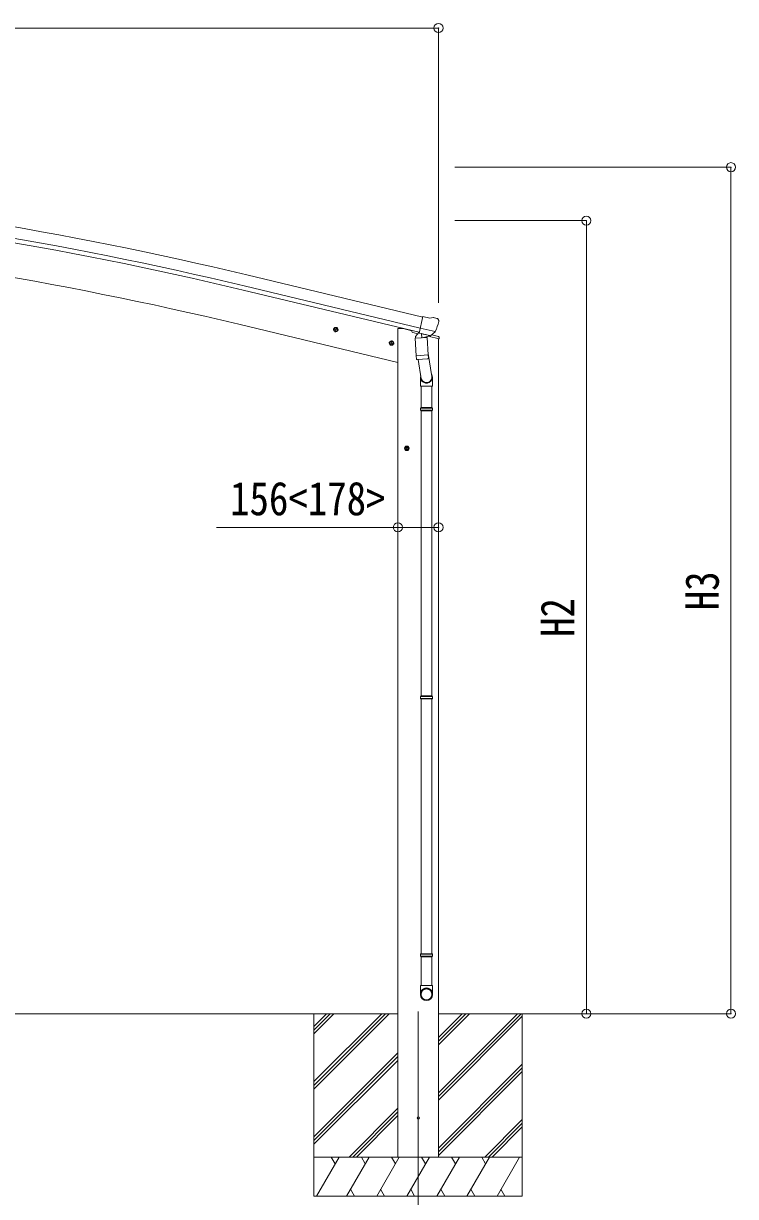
# Model space of a CAD drawing. Units: millimetres at full size, sheet at 1:35; details may follow other scales. Extents: x -9783 to 9892, y -6828 to 6752.
# Drawn here: x -1695 to 1038, y -1971 to 2533 of the extents above; entities that cross this region are included whole.
import ezdxf
from ezdxf.enums import TextEntityAlignment as Align

# ---------------------------------------------------------------- set-up
doc = ezdxf.new("R2010")
doc.units = ezdxf.units.MM
doc.header["$LTSCALE"] = 35
doc.header["$PDMODE"] = 32
doc.header["$PDSIZE"] = 35
for name, color, linetype, lineweight in [('0-0_0', 7, 'Continuous', 9), ('0-1_本体', 4, 'Continuous', 9), ('0-2_部品', 7, 'Continuous', 9), ('0-8_PARTS2', 2, 'Continuous', 9), ('0-A_寸法', 6, 'Continuous', 9)]:
    doc.layers.add(name, color=color, linetype=linetype, lineweight=lineweight)
doc.styles.add('ＭＳ ゴシック', font='')
doc.styles.get('ＭＳ ゴシック').set_extended_font_data('MS Gothic')

msp = doc.modelspace()

# ---------------------------------------------------------------- linework, layer by layer
at = {"layer": '0-0_0'}
for p, q in [((-7127.98, -1268.88), (-259.01, -1268.88)), ((-580.56, -1268.88), (-580.56, -1968.88)), ((-580.56, -1529.61), (-319.83, -1268.88)), ((-580.56, -1543.75), (-305.69, -1268.88)), ((-580.56, -1557.89), (-291.55, -1268.88)), ((-580.56, -1345.76), (-503.68, -1268.88)), ((-580.56, -1331.62), (-517.82, -1268.88)), ((-580.56, -1317.47), (-531.98, -1268.89)), ((-531.97, -1268.89), (-531.96, -1268.88)), ((-102.81, -1388.51), (16.82, -1268.88)), ((-102.81, -1374.37), (2.68, -1268.88)), ((-102.81, -1360.23), (-11.46, -1268.88)), ((-102.81, -1572.36), (200.66, -1268.89)), ((-102.81, -1586.5), (214.8, -1268.89)), ((-102.81, -1600.64), (219.44, -1278.39)), ((-102.31, -1268.88), (332.87, -1268.88)), ((219.44, -1268.88), (219.44, -1968.88)), ((-580.56, -1741.74), (-258.31, -1419.49)), ((-580.56, -1755.88), (-258.31, -1433.63)), ((-580.56, -1770.02), (-258.31, -1447.77)), ((-102.81, -1784.49), (219.44, -1462.24)), ((-102.81, -1798.63), (219.44, -1476.38)), ((-102.81, -1812.77), (219.44, -1490.52)), ((-445.57, -1818.88), (-258.31, -1631.62)), ((-431.43, -1818.88), (-258.31, -1645.76)), ((-417.29, -1818.88), (-258.31, -1659.9)), ((74.93, -1818.88), (219.44, -1674.37)), ((89.07, -1818.88), (219.44, -1688.51)), ((103.21, -1818.88), (219.44, -1702.65)), ((219.44, -1818.88), (-580.56, -1818.88)), ((-570.27, -1968.88), (-483.67, -1818.88)), ((-498.67, -1844.86), (-513.67, -1818.88)), ((-454.8, -1968.88), (-368.2, -1818.88)), ((-383.2, -1844.86), (-398.2, -1818.88)), ((-339.33, -1968.88), (-252.73, -1818.88)), ((-267.73, -1844.86), (-282.73, -1818.88)), ((-223.86, -1968.88), (-137.26, -1818.88)), ((-152.26, -1844.86), (-167.26, -1818.88)), ((-108.39, -1968.88), (-21.79, -1818.88)), ((-36.79, -1844.86), (-51.79, -1818.88)), ((7.08, -1968.88), (93.68, -1818.88)), ((63.68, -1818.88), (78.68, -1844.86)), ((122.55, -1968.88), (209.15, -1818.88)), ((-580.56, -1968.88), (219.44, -1968.88)), ((-439.8, -1942.9), (-424.81, -1968.88)), ((-324.33, -1942.9), (-309.33, -1968.88)), ((-208.86, -1942.9), (-193.86, -1968.88)), ((-93.39, -1942.9), (-78.4, -1968.88)), ((22.08, -1942.9), (37.07, -1968.88)), ((137.55, -1942.9), (152.55, -1968.88))]:
    msp.add_line(p, q, dxfattribs=at)
at = {"layer": '0-1_本体'}
for p, q in [((-162.33, 1405.35), (-838.02, 1567.3)), ((-176.34, 1347.01), (-852, 1508.96)), ((-172.41, 1363.37), (-848.08, 1525.32)), ((-257.81, 1231.12), (-868.62, 1377.76)), ((-258.15, 1361.12), (-258.15, -1818.88)), ((-102.15, 1322.15), (-102.15, -1818.88))]:
    msp.add_line(p, q, dxfattribs=at)
msp.add_lwpolyline([(-258.15, 1361.12), (-238.15, 1361.12), (-204.3, 1353)], dxfattribs=at)
for centre, radius, start, end in [((-4210.77, -12503.95), 14469.82, 76.52099, 85.02099), ((-4210.77, -12503.95), 14409.82, 76.52099, 85.02099), ((-4210.77, -12503.95), 14426.65, 76.52099, 85.02099), ((-4228.19, -12617.05), 14392.42, 76.50111, 84.99887)]:
    msp.add_arc(centre, radius, start, end, dxfattribs=at)
at = {"layer": '0-2_部品'}
for p, q in [((-135.93, 1401.06), (-161.86, 1407.29)), ((-135.93, 1401.06), (-122.67, 1403.76)), ((-108.19, 1400.58), (-121.37, 1403.74)), ((-105.1, 1398.33), (-101.24, 1392.03)), ((-486.61, 1355.06), (-506.06, 1359.73)), ((-503.64, 1359.15), (-498.47, 1364.59)), ((-501.5, 1351.95), (-503.64, 1359.15)), ((-498.67, 1347.67), (-494, 1367.12)), ((-498.47, 1364.59), (-491.17, 1362.84)), ((-491.17, 1362.84), (-489.04, 1355.64)), ((-204.3, 1353.78), (-204.3, 1350.46)), ((-114.93, 1349.44), (-172.44, 1363.25)), ((-100.88, 1389.75), (-101.15, 1388.6)), ((-272.79, 1303.31), (-292.23, 1307.98)), ((-289.81, 1307.4), (-284.64, 1312.84)), ((-287.68, 1300.2), (-289.81, 1307.4)), ((-284.85, 1295.92), (-280.18, 1315.37)), ((-284.64, 1312.84), (-277.34, 1311.09)), ((-277.34, 1311.09), (-275.21, 1303.89)), ((-181.58, 1341.06), (-200.47, 1345.6)), ((-192.01, 1323.89), (-146.32, 1327.08)), ((-187.33, 1257.05), (-192.01, 1323.89)), ((-177.59, 1345.66), (-190.9, 1330.34)), ((-190.9, 1330.34), (-190.46, 1324)), ((-176.65, 1345.72), (-177.59, 1345.66)), ((-173.56, 1343.25), (-175.09, 1343.62)), ((-136.86, 1334.44), (-173.56, 1343.25)), ((-167.61, 1341.43), (-166.59, 1326.82)), ((-139.4, 1332.43), (-165.21, 1325.99)), ((-148.09, 1330.26), (-147.86, 1326.98)), ((-146.32, 1327.08), (-141.64, 1260.25)), ((-99.75, 1321.42), (-142.45, 1331.67)), ((-134.49, 1333.97), (-142.01, 1335.77)), ((-138.7, 1334.21), (-138.64, 1333.47)), ((-135.33, 1334.07), (-136.86, 1334.44)), ((-131.78, 1334.53), (-115.41, 1349.03)), ((-128.26, 1337.52), (-102.05, 1331.23)), ((-99.75, 1328.31), (-99.75, 1321.42)), ((-141.99, 1265.13), (-127.46, 1177.36)), ((-187.33, 1257.05), (-141.64, 1260.25)), ((-187.32, 1257.05), (-186.43, 1244.36)), ((-142.63, 1245.64), (-184.33, 1242.73)), ((-180.81, 1242.97), (-168.17, 1168.04)), ((-140.79, 1247.78), (-141.66, 1260.25)), ((-141.18, 1246.42), (-141.18, 1246.42)), ((-171.31, 1174.86), (-171.31, 1140.2)), ((-125.31, 1140.2), (-125.31, 1174.55)), ((-171.31, 1140.2), (-125.31, 1140.2)), ((-169.31, 1140.2), (-169.31, 1057.68)), ((-127.31, 1140.2), (-127.31, 1057.68)), ((-171.31, 1055.68), (-170.31, 1057.68)), ((-171.31, 1055.68), (-125.31, 1055.68)), ((-171.31, 1055.68), (-171.31, 1047.68)), ((-171.31, 1047.68), (-125.31, 1047.68)), ((-171.31, 1047.68), (-170.31, 1045.68)), ((-170.31, 1057.68), (-126.31, 1057.68)), ((-170.31, 1045.68), (-126.31, 1045.68)), ((-169.31, 1045.68), (-169.31, -48.51)), ((-127.31, 1045.68), (-127.31, -48.51)), ((-125.31, 1055.68), (-126.31, 1057.68)), ((-233.81, 901.62), (-213.81, 901.62)), ((-230.31, 905.37), (-223.81, 909.13)), ((-223.81, 891.62), (-223.81, 911.62)), ((-223.81, 909.13), (-217.31, 905.37)), ((-217.31, 905.37), (-217.31, 897.87)), ((-217.31, 897.87), (-223.81, 894.11)), ((-171.31, -50.51), (-170.31, -48.51)), ((-171.31, -50.51), (-125.31, -50.51)), ((-171.31, -50.51), (-171.31, -58.51)), ((-171.31, -58.51), (-125.31, -58.51)), ((-171.31, -58.51), (-170.31, -60.51)), ((-170.31, -48.51), (-126.31, -48.51)), ((-170.31, -60.51), (-126.31, -60.51)), ((-169.31, -60.51), (-169.31, -1038.43)), ((-127.31, -60.51), (-127.31, -1038.43)), ((-125.31, -50.51), (-126.31, -48.51)), ((-171.31, -1040.43), (-170.31, -1038.43)), ((-171.31, -1040.43), (-125.31, -1040.43)), ((-171.31, -1040.43), (-171.31, -1048.43)), ((-171.31, -1048.43), (-125.31, -1048.43)), ((-171.31, -1048.43), (-170.31, -1050.43)), ((-170.31, -1038.43), (-126.31, -1038.43)), ((-170.31, -1050.43), (-126.31, -1050.43)), ((-169.31, -1050.43), (-169.31, -1160.43)), ((-127.31, -1050.43), (-127.31, -1160.43)), ((-125.31, -1040.43), (-126.31, -1038.43)), ((-171.31, -1194.58), (-171.31, -1160.43)), ((-171.31, -1160.43), (-125.31, -1160.43)), ((-125.31, -1194.58), (-125.31, -1160.43))]:
    msp.add_line(p, q, dxfattribs=at)
for points in [[(-167.29, 1341.84), (-177.02, 1344.18), (-161.86, 1407.29)], [(-489.04, 1355.64), (-494.21, 1350.2), (-501.5, 1351.95)], [(-167.29, 1341.84), (-167.06, 1341.69), (-142.29, 1335.74), (-142.01, 1335.77)], [(-114.66, 1350.02), (-115.25, 1349.18), (-115.41, 1349.03)], [(-275.21, 1303.89), (-280.38, 1298.45), (-287.68, 1300.2)], [(-125.31, 1055.68), (-125.31, 1047.68), (-126.31, 1045.68)], [(-223.81, 894.11), (-230.31, 897.87), (-230.31, 905.37)], [(-125.31, -50.51), (-125.31, -58.51), (-126.31, -60.51)], [(-125.31, -1040.43), (-125.31, -1048.43), (-126.31, -1050.43)]]:
    msp.add_lwpolyline(points, dxfattribs=at)
for centre, radius in [((-496.34, 1357.39), 8.5), ((-496.34, 1357.39), 7.7), ((-496.34, 1357.39), 6.5), ((-282.51, 1305.64), 8.5), ((-282.51, 1305.64), 7.7), ((-282.51, 1305.64), 6.5), ((-223.81, 901.62), 8.5), ((-223.81, 901.62), 7.7), ((-223.81, 901.62), 6.5)]:
    msp.add_circle(centre, radius, dxfattribs=at)
at = {"layer": '0-2_部品', "color": 4}
msp.add_circle((-180.06, -1668.88), 4.5, dxfattribs=at)
at = {"layer": '0-2_部品'}
for centre, radius, start, end in [((-122.07, 1400.82), 3, 76.5, 101.5), ((-109.36, 1395.71), 5, 31.5, 76.5), ((-297.96, 1435.85), 202.4, 334.90875, 346.5), ((-199.3, 1350.46), 5, 180, 256.5), ((-174.97, 1344.11), 0.5, 221.23754, 256.5), ((-168.21, 1341.35), 0.604, 7.79405, 79.40158), ((-165.57, 1326.97), 1.03, 188.03431, 289.96103), ((-139.64, 1333.4), 1, 284, 4), ((-138.2, 1334.25), 0.5, 76.5, 184), ((-135.21, 1334.56), 0.5, 256.5, 291.76246), ((-102.75, 1328.31), 3, 0, 76.5), ((-184.47, 1244.72), 2, 190.53157, 274), ((-142.77, 1247.64), 2, 274, 322.59038), ((-142.73, 1247.61), 1.95, 322.52234, 4.95983)]:
    msp.add_arc(centre, radius, start, end, dxfattribs=at)
for centre, major_axis, ratio, start_param, end_param in [((-103.8, 1390.46), (1.57, -2.57), 0.99628, 0.7835347, 1.5707963), ((-133.8, 1336.89), (0.73, -2.92), 0.997631, 5.8041905, 5.8929484), ((-133.83, 1337.02), (-2.63, 3.16), 0.650902, 2.1145521, 2.1873627), ((-133.77, 1336.79), (0.73, -2.92), 0.997631, 5.965759, 6.7621801), ((-148.31, 1174.86), (-23, 0), 0.996195, 6.0000678, 10.0103449), ((-148.31, 1174.86), (-21, 0), 0.996195, 0.3319459, 3.3482706), ((-148.31, -1192.83), (23, 0), 0.996195, 6.2831853, 9.424778), ((-148.31, -1194.58), (23, 0), 0.996195, 6.2831853, 9.424778), ((-148.31, -1194.58), (0, -23.43), 0.981806, 4.712389, 7.8539816)]:
    msp.add_ellipse(centre, major_axis=major_axis, ratio=ratio, start_param=start_param, end_param=end_param, dxfattribs=at)
msp.add_ellipse((-148.31, -1194.58), major_axis=(-21, 0), ratio=0.996195, dxfattribs=at)
at = {"layer": '0-8_PARTS2'}
msp.add_line((-180.06, -1259.67), (-180.06, -2109.91), dxfattribs=at)
at = {"layer": '0-A_寸法'}
for p, q in [((-102.15, 2515.02), (-7284.15, 2515.02)), ((-102.15, 2515.02), (-102.15, 1460.2)), ((1020.15, 1980.7), (-39.3, 1980.7)), ((1020.15, -1268.88), (1020.15, 1980.7)), ((465.13, 1775.8), (-39.3, 1775.8)), ((465.13, -1268.88), (465.13, 1775.8)), ((-258.15, 597.89), (-954.3, 597.89)), ((-258.15, 597.89), (-102.15, 597.89)), ((465.13, -1268.88), (-39.3, -1268.88)), ((1020.15, -1268.88), (465.13, -1268.88))]:
    msp.add_line(p, q, dxfattribs=at)
for p in [(-102.15, 2515.02), (1020.15, 1980.7), (465.13, 1775.8), (-258.15, 597.89), (-102.15, 597.89), (465.13, -1268.88), (1020.15, -1268.88)]:
    msp.add_point(p, dxfattribs=at)

# ---------------------------------------------------------------- texts
at = {"layer": '0-A_寸法', "color": 7, "style": 'ＭＳ ゴシック', "width": 0.85}
msp.add_text('156<178>', height=129, dxfattribs=at).set_placement((-902.15, 605.89), align=Align.BOTTOM_LEFT)
for s, p in [('H3', (1012.15, 279.91)), ('H2', (457.13, 177.46))]:
    msp.add_text(s, height=129, rotation=90, dxfattribs=at).set_placement(p, align=Align.BOTTOM_LEFT)

doc.saveas('drawing.dxf')
